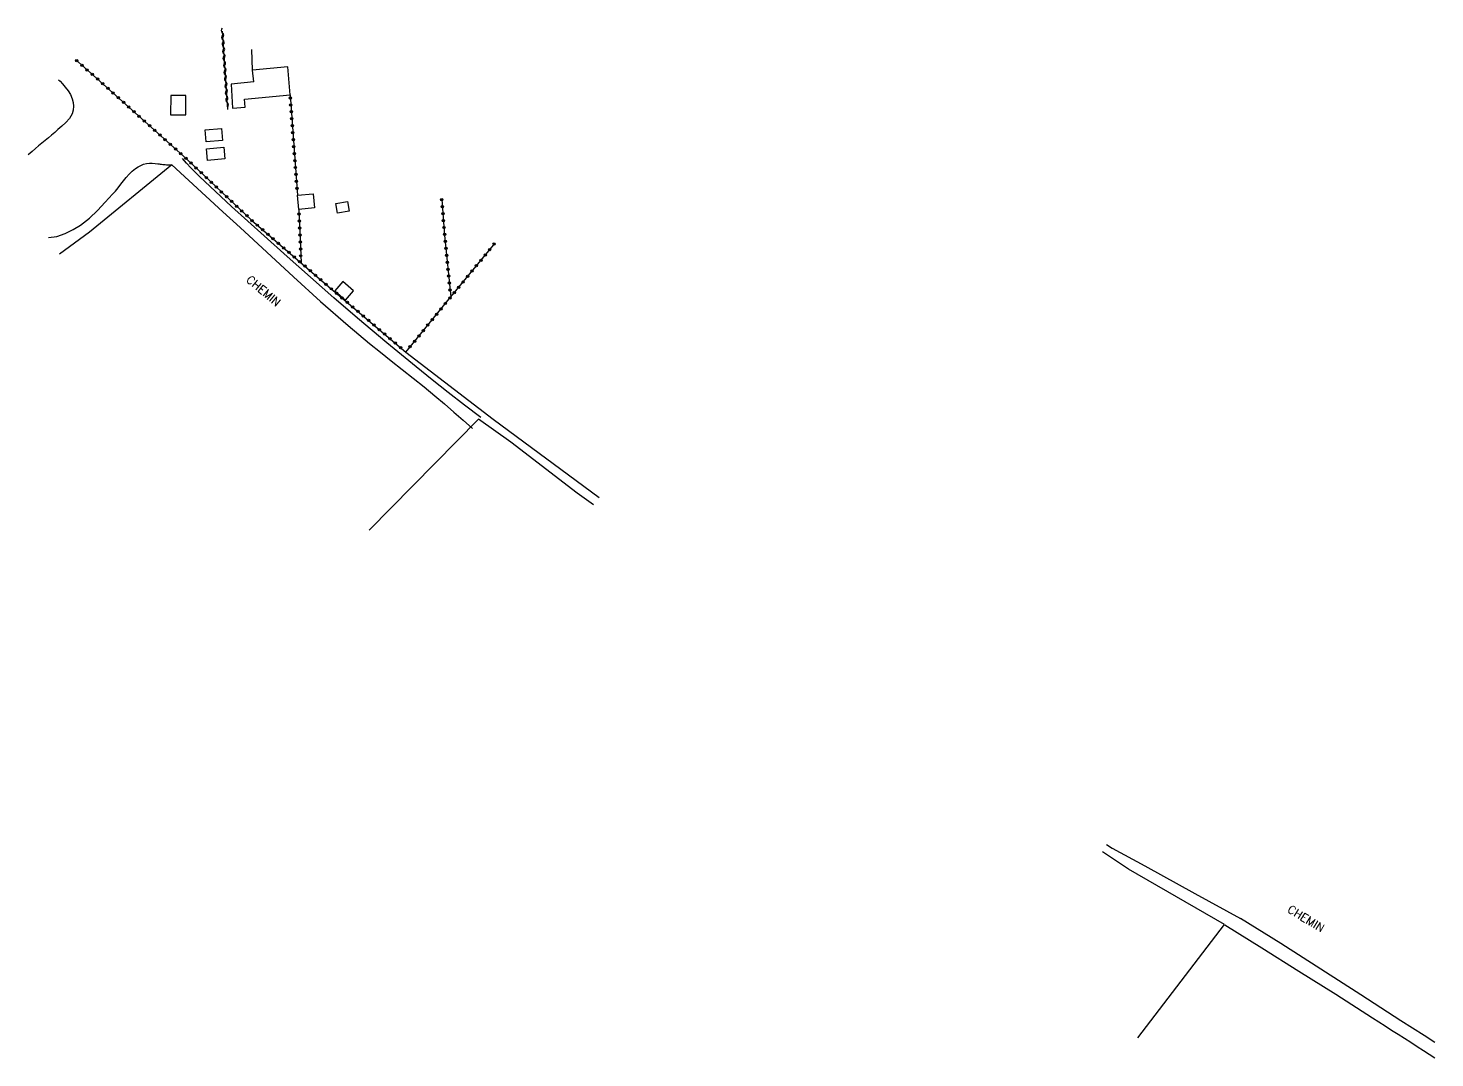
# Model space of a CAD drawing. Header units: millimetres. Extents: x 108999 to 110000, y 147012 to 148000.
# Drawn here: x 109697.8 to 110000, y 147169.4 to 147390.7 of the extents above; entities that cross this region are included whole.
import ezdxf

# ---------------------------------------------------------------- set-up
doc = ezdxf.new("R2010")
doc.units = ezdxf.units.MM
doc.layers.get('0').update_dxf_attribs({"linetype": 'CONTINUOUS'})
for name, color, linetype in [('W0017', 7, 'CONTINUOUS'), ('W0071', 7, 'CONTINUOUS'), ('W0101', 7, 'CONTINUOUS'), ('W0104', 1, 'CONTINUOUS'), ('W0310', 3, 'CONTINUOUS'), ('W0323', 7, 'CONTINUOUS'), ('W0330', 7, 'CONTINUOUS'), ('W0989', 7, 'CONTINUOUS')]:
    doc.layers.add(name, color=color, linetype=linetype)
doc.styles.get("Standard").update_dxf_attribs({"font": 'romans.shx', "width": 0.85})

# ---------------------------------------------------------------- blocks, each defined once
blk = doc.blocks.new('t323o')
at = {"color": 0, "linetype": 'Continuous'}
for radius in [0.25, 0.15]:
    blk.add_circle((0, 0), radius, dxfattribs=at)
blk = doc.blocks.new('t310o')
at = {"color": 0, "linetype": 'Continuous'}
for centre, start, end in [((-0.5, 0.38), 216.8699, 323.1304), ((0.5, -0.37), 36.8699, 143.1303)]:
    blk.add_arc(centre, 0.625, start, end, dxfattribs=at)

msp = doc.modelspace()

# ---------------------------------------------------------------- linework, layer by layer
at = {"layer": 'W0017'}
for points in [[(109704.32, 147379.56), (109704.63, 147379.25), (109705.15, 147378.66), (109705.76, 147377.94), (109706.36, 147377.18), (109706.88, 147376.36), (109707.25, 147375.46), (109707.43, 147374.68), (109707.5, 147373.87), (109707.44, 147373.06), (109707.23, 147372.27), (109706.65, 147371.24), (109705.86, 147370.36), (109705, 147369.59), (109704.17, 147368.84), (109703.51, 147368.22), (109702.83, 147367.63), (109702.14, 147367.05), (109701.43, 147366.48), (109700.73, 147365.91), (109700.03, 147365.35), (109699.33, 147364.77), (109698.65, 147364.17), (109697.78, 147363.4)], [(109702.14, 147345.69), (109703.92, 147345.88), (109705.75, 147346.51), (109707.44, 147347.38), (109709.02, 147348.35), (109710.96, 147349.8), (109712.69, 147351.47), (109714.31, 147353.24), (109715.92, 147354.98), (109716.54, 147355.66), (109717.13, 147356.37), (109717.69, 147357.1), (109718.25, 147357.83), (109718.84, 147358.56), (109719.46, 147359.26), (109720.12, 147359.91), (109720.85, 147360.5), (109721.4, 147360.87), (109721.98, 147361.17), (109722.59, 147361.42), (109723.23, 147361.58), (109723.83, 147361.64), (109724.44, 147361.62), (109725.04, 147361.55), (109725.63, 147361.49), (109725.9, 147361.47), (109726.17, 147361.45), (109726.44, 147361.42), (109726.71, 147361.39), (109726.98, 147361.36), (109727.25, 147361.33), (109727.52, 147361.31), (109727.79, 147361.3), (109728.01, 147361.29), (109728.23, 147361.28), (109728.46, 147361.28), (109728.68, 147361.29)]]:
    msp.add_lwpolyline(points, dxfattribs=at)
at = {"layer": 'W0071'}
for points in [[(109795.01, 147307.01), (109791.52, 147309.68), (109788.05, 147312.38), (109784.61, 147315.1), (109781.18, 147317.85), (109777.99, 147320.44), (109774.83, 147323.06), (109771.68, 147325.7), (109768.55, 147328.36), (109763.48, 147332.73), (109758.45, 147337.13), (109753.45, 147341.57), (109748.47, 147346.03), (109744.97, 147349.18), (109741.48, 147352.33), (109738.03, 147355.53), (109734.62, 147358.78), (109733.68, 147359.72), (109732.74, 147360.67), (109731.82, 147361.64), (109730.91, 147362.61)], [(109728.68, 147361.29), (109732.32, 147357.91), (109735.98, 147354.53), (109739.64, 147351.17), (109743.31, 147347.81), (109749.07, 147342.51), (109754.82, 147337.2), (109760.62, 147331.93), (109766.51, 147326.77), (109768.8, 147324.83), (109771.12, 147322.93), (109773.46, 147321.04), (109775.8, 147319.17), (109778.16, 147317.31), (109780.5, 147315.44), (109782.84, 147313.55), (109785.15, 147311.64), (109787.2, 147309.91), (109789.24, 147308.17), (109791.27, 147306.41), (109793.28, 147304.64)], [(110000, 147172.7), (109997.67, 147174.19), (109995.18, 147175.78), (109992.7, 147177.39), (109984.11, 147182.94), (109975.52, 147188.47), (109966.89, 147193.95), (109958.21, 147199.34)], [(109954.87, 147198.02), (109962.83, 147193.06), (109970.77, 147188.07), (109978.69, 147183.06), (109986.6, 147178.02), (109987.97, 147177.14), (109989.34, 147176.26), (109990.71, 147175.39), (109992.08, 147174.51), (109993.45, 147173.63), (109994.81, 147172.75), (109996.18, 147171.88), (109997.55, 147171)], [(109997.55, 147171), (110000, 147169.41)]]:
    msp.add_lwpolyline(points, dxfattribs=at)
at = {"layer": 'W0101'}
msp.add_lwpolyline([(109753.54, 147382.32), (109746, 147381.64), (109745.85, 147386.06)], dxfattribs=at)
at = {"layer": 'W0104'}
for points in [[(109746.29, 147379.12), (109741.38, 147378.62), (109741.67, 147373.43), (109744.39, 147373.67), (109744.23, 147375.42), (109754.04, 147376.31), (109753.54, 147382.32)], [(109746.29, 147379.12), (109746, 147381.64)]]:
    msp.add_lwpolyline(points, dxfattribs=at)
for points in [[(109728.42, 147376.21), (109728.39, 147372.06), (109731.64, 147372.04), (109731.67, 147376.18)], [(109735.79, 147368.78), (109739.32, 147369.1), (109739.56, 147366.51), (109736.03, 147366.19)], [(109736.1, 147364.74), (109739.81, 147365.06), (109740.03, 147362.55), (109736.32, 147362.23)], [(109755.63, 147354.73), (109759.04, 147355.05), (109759.33, 147352.03), (109755.92, 147351.7)], [(109763.9, 147352.96), (109766.38, 147353.38), (109766.73, 147351.32), (109764.25, 147350.9)], [(109763.64, 147334.22), (109765.95, 147332.22), (109767.68, 147334.23), (109765.37, 147336.23)]]:
    msp.add_lwpolyline(points, close=True, dxfattribs=at)
at = {"layer": 'W0310'}
msp.add_lwpolyline([(109739.5, 147389.99), (109740.62, 147373.18)], dxfattribs=at)
at = {"layer": 'W0323'}
for points in [[(109707.94, 147383.92), (109711.17, 147381.06), (109731.81, 147362.56), (109745.76, 147349.4), (109761.91, 147335.52), (109778.93, 147321.03)], [(109754.04, 147376.31), (109755.63, 147354.73)], [(109786.64, 147353.83), (109787.26, 147346.09), (109788.58, 147332.89)], [(109755.92, 147351.7), (109756.43, 147340.23)], [(109778.9, 147321.04), (109788.62, 147332.94), (109798.09, 147344.48)]]:
    msp.add_lwpolyline(points, dxfattribs=at)
at = {"layer": 'W0330'}
for points in [[(109728.68, 147361.29), (109710.95, 147346.8), (109704.51, 147342.09)], [(109778.93, 147321), (109797.66, 147306.61), (109820.47, 147289.82)], [(109794.53, 147306.63), (109771.07, 147282.81)], [(109819.25, 147288.22), (109815.76, 147290.72), (109801.5, 147301.67), (109794.56, 147306.66)], [(109929.46, 147215.26), (109930.65, 147214.48), (109937.67, 147210.66), (109948.46, 147204.75), (109958.21, 147199.34)], [(109954.77, 147198.06), (109934.18, 147209.98), (109928.59, 147213.71)], [(109936.21, 147173.71), (109954.77, 147198.06)]]:
    msp.add_lwpolyline(points, dxfattribs=at)

# ---------------------------------------------------------------- block references
at = {"layer": 'W0310', "rotation": 273.8097788661285}
for p in [(109739.52, 147389.64), (109739.62, 147388.14), (109739.72, 147386.65), (109739.82, 147385.15), (109739.92, 147383.65), (109740.02, 147382.16), (109740.12, 147380.66), (109740.22, 147379.16), (109740.32, 147377.67), (109740.42, 147376.17), (109740.52, 147374.67)]:
    msp.add_blockref('t310o', p, dxfattribs=at)
at = {"layer": 'W0323'}
for p, rotation in [((109708.21, 147383.68), 318.4631304954992), ((109709.33, 147382.69), 318.4631304954992), ((109710.45, 147381.69), 318.4631304954992), ((109711.57, 147380.7), 318.1309403882349), ((109712.69, 147379.7), 318.1309403882349), ((109713.81, 147378.7), 318.1309403882349), ((109714.93, 147377.69), 318.1309403882349), ((109716.04, 147376.69), 318.1309403882349), ((109717.16, 147375.69), 318.1309403882349), ((109718.28, 147374.69), 318.1309403882349), ((109754.09, 147375.67), 274.2261282277614), ((109754.2, 147374.17), 274.2261282277614), ((109719.39, 147373.69), 318.1309403882349), ((109720.51, 147372.69), 318.1309403882349), ((109721.63, 147371.69), 318.1309403882349), ((109754.31, 147372.68), 274.2261282277614), ((109754.42, 147371.18), 274.2261282277614), ((109722.74, 147370.69), 318.1309403882349), ((109723.86, 147369.69), 318.1309403882349), ((109724.98, 147368.68), 318.1309403882349), ((109754.53, 147369.69), 274.2261282277614), ((109754.64, 147368.19), 274.2261282277614), ((109726.1, 147367.68), 318.1309403882349), ((109727.21, 147366.68), 318.1309403882349), ((109728.33, 147365.68), 318.1309403882349), ((109754.75, 147366.7), 274.2261282277614), ((109754.86, 147365.2), 274.2261282277614), ((109729.45, 147364.68), 318.1309403882349), ((109730.56, 147363.68), 318.1309403882349), ((109731.68, 147362.68), 318.1309403882349), ((109754.97, 147363.7), 274.2261282277614), ((109755.08, 147362.21), 274.2261282277614), ((109732.77, 147361.65), 316.6591496414109), ((109733.87, 147360.62), 316.6591496414109), ((109734.96, 147359.59), 316.6591496414109), ((109755.19, 147360.71), 274.2261282277614), ((109755.3, 147359.22), 274.2261282277614), ((109736.05, 147358.56), 316.6591496414109), ((109737.14, 147357.53), 316.6591496414109), ((109738.23, 147356.5), 316.6591496414109), ((109755.41, 147357.72), 274.2261282277614), ((109755.52, 147356.22), 274.2261282277614), ((109739.32, 147355.47), 316.6591496414109), ((109740.41, 147354.44), 316.6591496414109), ((109741.5, 147353.41), 316.6591496414109), ((109786.64, 147353.8), 274.5833603334422), ((109742.59, 147352.39), 316.6591496414109), ((109743.68, 147351.36), 316.6591496414109), ((109744.77, 147350.33), 316.6591496414109), ((109755.97, 147350.72), 272.5363830273538), ((109786.76, 147352.31), 274.5833603334422), ((109786.88, 147350.81), 274.5833603334422), ((109745.87, 147349.3), 319.3333485370666), ((109747.01, 147348.32), 319.3333485370666), ((109748.15, 147347.35), 319.3333485370666), ((109756.03, 147349.22), 272.5363830273538), ((109756.1, 147347.72), 272.5363830273538), ((109787, 147349.32), 274.5833603334422), ((109787.12, 147347.82), 274.5833603334422), ((109749.28, 147346.37), 319.3333485370666), ((109750.42, 147345.39), 319.3333485370666), ((109751.56, 147344.41), 319.3333485370666), ((109756.16, 147346.22), 272.5363830273538), ((109756.23, 147344.73), 272.5363830273538), ((109787.24, 147346.33), 274.5833603334422), ((109787.38, 147344.83), 275.7312334462682), ((109797.9, 147344.25), 50.63606353195831), ((109752.7, 147343.44), 319.3333485370666), ((109753.83, 147342.46), 319.3333485370666), ((109754.97, 147341.48), 319.3333485370666), ((109756.3, 147343.23), 272.5363830273538), ((109756.36, 147341.73), 272.5363830273538), ((109787.53, 147343.34), 275.7312334462682), ((109787.68, 147341.85), 275.7312334462682), ((109795.05, 147340.77), 50.63606353195831), ((109796, 147341.93), 50.63606353195831), ((109796.95, 147343.09), 50.63606353195831), ((109756.11, 147340.5), 319.3333485370666), ((109757.25, 147339.53), 319.3333485370666), ((109758.39, 147338.55), 319.3333485370666), ((109759.52, 147337.57), 319.3333485370666), ((109787.83, 147340.36), 275.7312334462682), ((109787.98, 147338.86), 275.7312334462682), ((109793.14, 147338.46), 50.63606353195831), ((109794.09, 147339.61), 50.63606353195831), ((109760.66, 147336.59), 319.3333485370666), ((109761.8, 147335.62), 319.3333485370666), ((109762.94, 147334.64), 319.5997218665253), ((109788.13, 147337.37), 275.7312334462682), ((109788.28, 147335.88), 275.7312334462682), ((109790.29, 147334.98), 50.63606353195831), ((109791.24, 147336.14), 50.63606353195831), ((109792.19, 147337.3), 50.63606353195831), ((109764.08, 147333.67), 319.5997218665253), ((109765.23, 147332.7), 319.5997218665253), ((109766.37, 147331.73), 319.5997218665253), ((109787.44, 147331.49), 50.78063267394307), ((109788.39, 147332.66), 50.78063267394307), ((109788.43, 147334.39), 275.7312334462682), ((109789.34, 147333.82), 50.63606353195831), ((109767.51, 147330.76), 319.5997218665253), ((109768.65, 147329.78), 319.5997218665253), ((109769.79, 147328.81), 319.5997218665253), ((109785.54, 147329.17), 50.78063267394307), ((109786.49, 147330.33), 50.78063267394307), ((109770.94, 147327.84), 319.5997218665253), ((109772.08, 147326.87), 319.5997218665253), ((109773.22, 147325.89), 319.5997218665253), ((109782.7, 147325.68), 50.78063267394307), ((109783.65, 147326.85), 50.78063267394307), ((109784.59, 147328.01), 50.78063267394307), ((109774.36, 147324.92), 319.5997218665253), ((109775.51, 147323.95), 319.5997218665253), ((109776.65, 147322.98), 319.5997218665253), ((109780.8, 147323.36), 50.78063267394307), ((109781.75, 147324.52), 50.78063267394307), ((109777.79, 147322.01), 319.5997218665253), ((109779.85, 147322.2), 50.78063267394307)]:
    msp.add_blockref('t323o', p, dxfattribs=dict(at, rotation=rotation))

# ---------------------------------------------------------------- texts
at = {"layer": 'W0989'}
for rotation, p in [(319.6782, (109744.48, 147336.35)), (328.5536, (109968.16, 147200.85))]:
    msp.add_text('CHEMIN', height=1.75, rotation=rotation, dxfattribs=at).set_placement(p)

doc.saveas('drawing.dxf')
